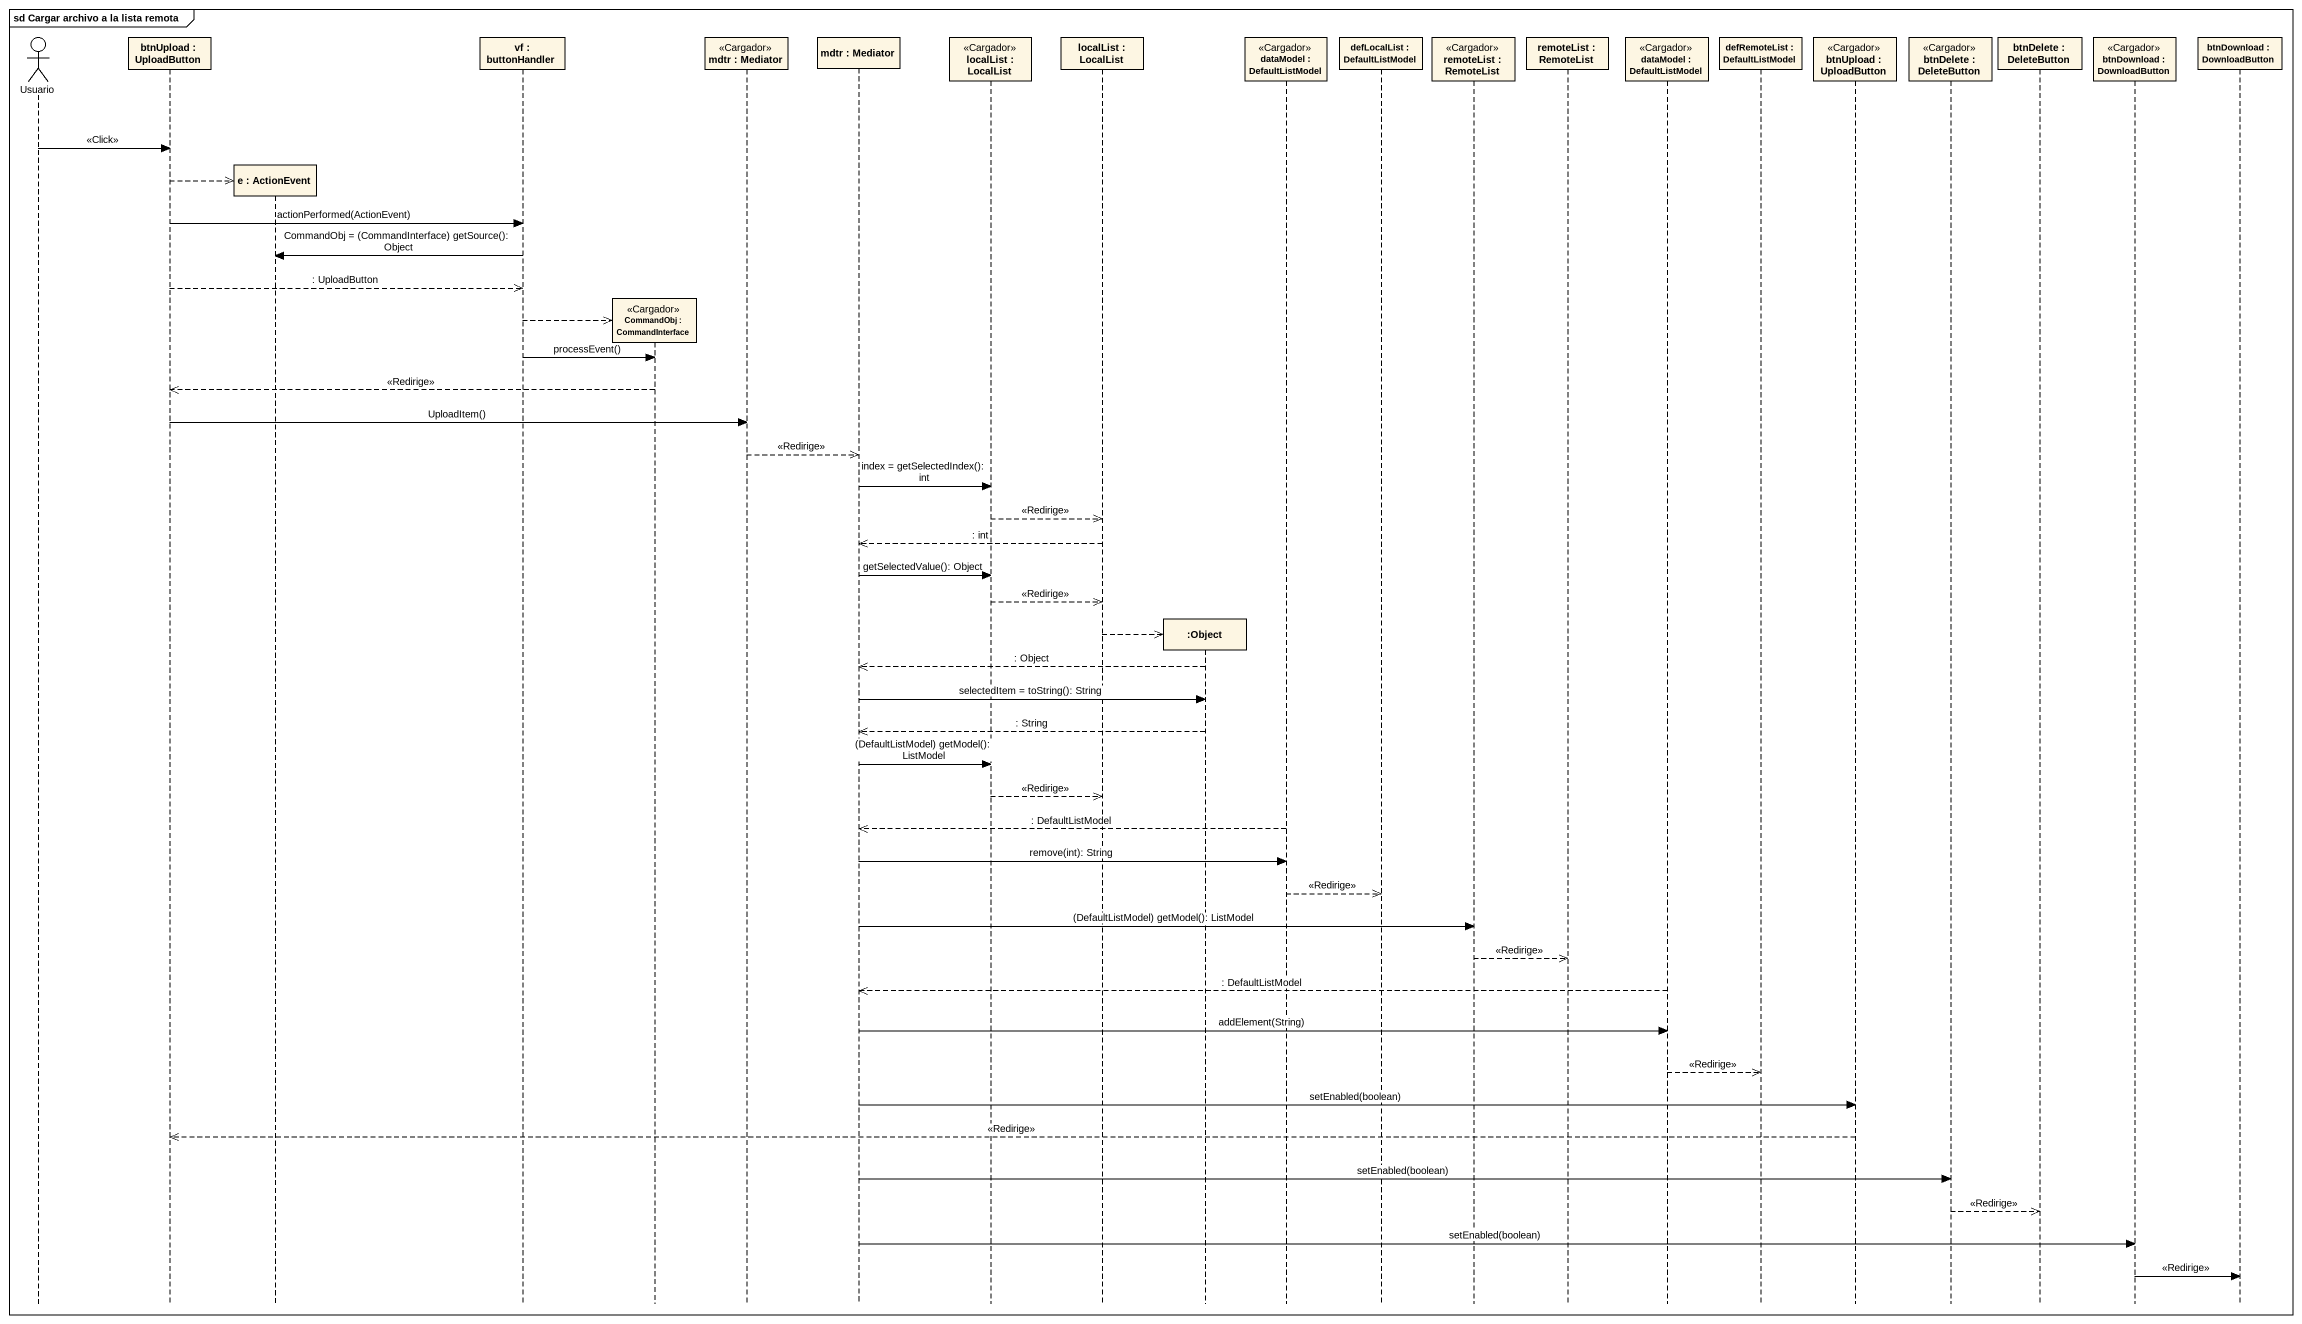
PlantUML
@startuml
mainframe sd Cargar archivo a la lista remota
hide footbox
actor Usuario
participant "btnUpload : UploadButton" as btnUpload
participant "e : ActionEvent" as e
participant "vf : buttonHandler" as vf
participant "CommandObj : CommandInterface" as CommandObj <<Cargador>>
participant "mdtr : Mediator" as mdtr <<Cargador>>
participant "mdtr : Mediator" as mdtr_2
participant "localList : LocalList" as localList <<Cargador>>
participant "localList : LocalList" as localList_2
participant ":Object" as Object_
participant "dataModel : DefaultListModel" as dataModel <<Cargador>>
participant "defLocalList : DefaultListModel" as defLocalList
participant "remoteList : RemoteList" as remoteList <<Cargador>>
participant "remoteList : RemoteList" as remoteList_2
participant "dataModel : DefaultListModel" as dataModel_2 <<Cargador>>
participant "defRemoteList : DefaultListModel" as defRemoteList
participant "btnUpload : UploadButton" as btnUpload_2 <<Cargador>>
participant "btnDelete : DeleteButton" as btnDelete <<Cargador>>
participant "btnDelete : DeleteButton" as btnDelete_2
participant "btnDownload : DownloadButton" as btnDownload <<Cargador>>
participant "btnDownload : DownloadButton" as btnDownload_2

Usuario -> btnUpload : <<Click>>
btnUpload -->> e **
btnUpload -> vf : actionPerformed(ActionEvent)
vf -> e : CommandObj = (CommandInterface) getSource(): Object
btnUpload -->> vf : : UploadButton
vf -->> CommandObj **
vf -> CommandObj : processEvent()
CommandObj -->> btnUpload : <<Redirige>>
btnUpload -> mdtr : UploadItem()
mdtr -->> mdtr_2 : <<Redirige>>
mdtr_2 -> localList : index = getSelectedIndex(): int
localList -->> localList_2 : <<Redirige>>
localList_2 -->> mdtr_2 : : int
mdtr_2 -> localList : getSelectedValue(): Object
localList -->> localList_2 : <<Redirige>>
localList_2 -->> Object_ **
Object_ -->> mdtr_2 : : Object
mdtr_2 -> Object_ : selectedItem = toString(): String
Object_ -->> mdtr_2 : : String
mdtr_2 -> localList : (DefaultListModel) getModel(): ListModel
localList -->> localList_2 : <<Redirige>>
dataModel -->> mdtr_2 : : DefaultListModel
mdtr_2 -> dataModel : remove(int): String
dataModel -->> defLocalList : <<Redirige>>
mdtr_2 -> remoteList : (DefaultListModel) getModel(): ListModel
remoteList -->> remoteList_2 : <<Redirige>>
dataModel_2 -->> mdtr_2 : : DefaultListModel
mdtr_2 -> dataModel_2 : addElement(String)
dataModel_2 -->> defRemoteList : <<Redirige>>
mdtr_2 -> btnUpload_2 : setEnabled(boolean)
btnUpload_2 -->> btnUpload : <<Redirige>>
mdtr_2 -> btnDelete : setEnabled(boolean)
btnDelete -->> btnDelete_2 : <<Redirige>>
mdtr_2 -> btnDownload : setEnabled(boolean)
btnDownload -> btnDownload_2 : <<Redirige>>
@enduml
